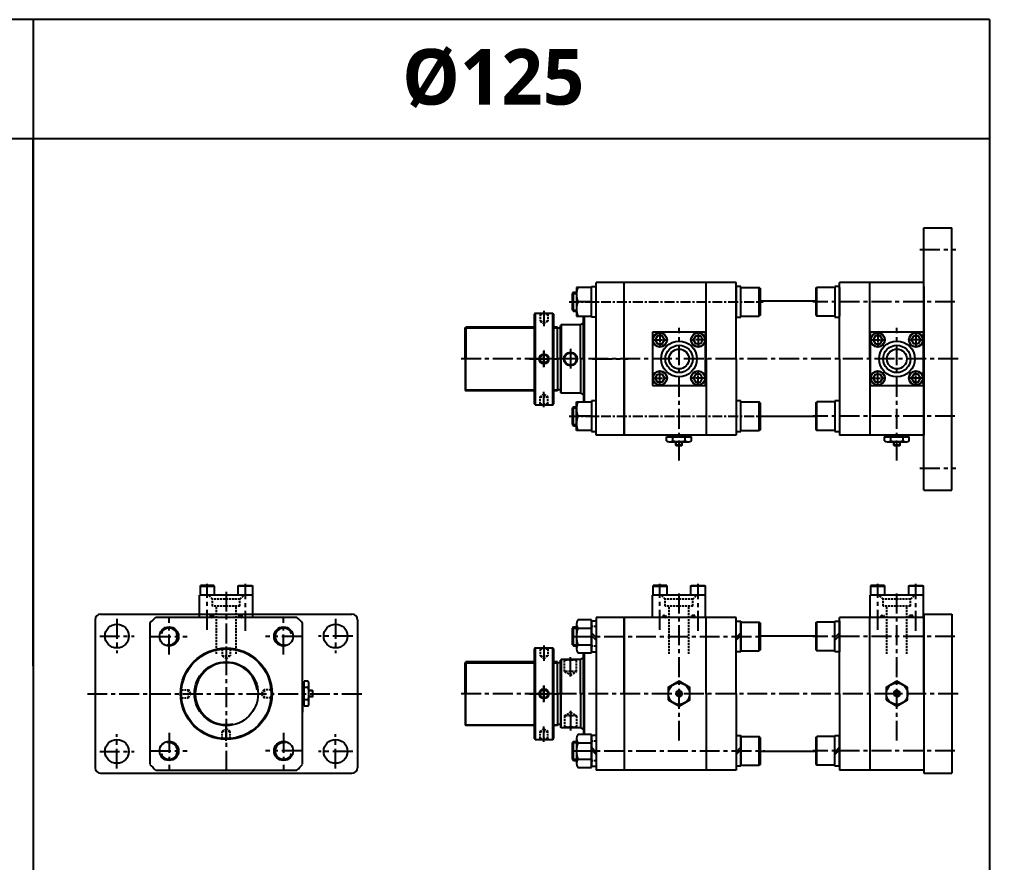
# Model space of a CAD drawing. Extents: x -819 to 9283, y 0 to 5329.
# Drawn here: x 4365 to 5585, y 4268 to 5329 of the extents above; entities that cross this region are included whole.
import ezdxf

# ---------------------------------------------------------------- set-up
doc = ezdxf.new("R2010")
doc.units = 0
doc.header["$LTSCALE"] = 10
doc.header["$MEASUREMENT"] = 0
for name, pattern in [('CENTER', [2, 1.25, -0.25, 0.25, -0.25]), ('CENTERX2', [4, 2.5, -0.5, 0.5, -0.5]), ('HIDDEN', [0.375, 0.25, -0.125])]:
    doc.linetypes.add(name, pattern=pattern)
doc.layers.get('0').update_dxf_attribs({"linetype": 'CONTINUOUS'})
doc.layers.get('DEFPOINTS').update_dxf_attribs({"linetype": 'CONTINUOUS'})
for name, color, linetype in [('CEN', 1, 'CENTERX2'), ('CENTER', 1, 'CENTER'), ('DIM', 2, 'CONTINUOUS'), ('HIDDEN', 2, 'HIDDEN'), ('ML', 7, 'CONTINUOUS'), ('PL', 4, 'CONTINUOUS')]:
    doc.layers.add(name, color=color, linetype=linetype)
doc.styles.add('문자', font='romans.shx')

msp = doc.modelspace()

# ---------------------------------------------------------------- linework, layer by layer
for p, q in [((5585.1, 5328.6), (0, 5328.6)), ((4382.3, 5328.6), (4382.3, 3208.2)), ((5585.1, 5328.6), (5585.1, 3208.2)), ((5585.1, 5178.6), (2613, 5178.6)), ((5272.4, 4954.3), (5272.4, 4993)), ((5272.4, 4810.3), (5272.4, 4849)), ((5390.6, 4533.5), (5390.6, 4572.2)), ((5390.6, 4389.5), (5390.6, 4428.2))]:
    msp.add_line(p, q)
at = {"color": 7, "linetype": 'Continuous'}
for p, q in [((5178.9, 4798.7), (5178.9, 4803.7)), ((5178.9, 4803.7), (5185.2, 4803.7)), ((5179.9, 4803.7), (5179.9, 4805.7)), ((5179.9, 4805.7), (5209.1, 4805.7)), ((5182.1, 4797.7), (5206.9, 4797.7)), ((5185.2, 4803.7), (5210.1, 4803.7)), ((5186.7, 4798.7), (5186.7, 4803.7)), ((5190.5, 4797.9), (5190.5, 4797.9)), ((5190.5, 4793.2), (5190.5, 4797.7)), ((5198.5, 4793.2), (5198.5, 4797.7)), ((5202.3, 4798.7), (5202.3, 4803.7)), ((5209.1, 4803.7), (5209.1, 4805.7)), ((5210.1, 4798.7), (5210.1, 4803.7)), ((5452.9, 4798.7), (5452.9, 4803.7)), ((5452.9, 4803.7), (5459.2, 4803.7)), ((5453.9, 4803.7), (5453.9, 4805.7)), ((5453.9, 4805.7), (5483.1, 4805.7)), ((5456.1, 4797.7), (5480.9, 4797.7)), ((5459.2, 4803.7), (5484.1, 4803.7)), ((5460.7, 4798.7), (5460.7, 4803.7)), ((5464.5, 4797.9), (5464.5, 4797.9)), ((5464.5, 4793.2), (5464.5, 4797.7)), ((5472.5, 4793.2), (5472.5, 4797.7)), ((5476.3, 4798.7), (5476.3, 4803.7)), ((5483.1, 4803.7), (5483.1, 4805.7)), ((5484.1, 4798.7), (5484.1, 4803.7)), ((5190.5, 4793.2), (5191, 4792.7)), ((5198.5, 4793.2), (5190.5, 4793.2)), ((5191, 4792.7), (5198, 4792.7)), ((5198.5, 4793.2), (5198, 4792.7)), ((5464.5, 4793.2), (5465, 4792.7)), ((5472.5, 4793.2), (5464.5, 4793.2)), ((5465, 4792.7), (5472, 4792.7)), ((5472.5, 4793.2), (5472, 4792.7)), ((4721.2, 4466.2), (4721.2, 4495.4)), ((4723.2, 4495.4), (4721.2, 4495.4)), ((4728.2, 4496.4), (4723.2, 4496.4)), ((4723.2, 4471.6), (4723.2, 4496.4)), ((4729.2, 4468.4), (4729.2, 4493.2)), ((4728.2, 4488.6), (4723.2, 4488.6)), ((4733.7, 4484.8), (4729.2, 4484.8)), ((4733.7, 4484.8), (4734.2, 4484.3)), ((4733.7, 4484.8), (4733.7, 4476.8)), ((4734.2, 4477.3), (4734.2, 4484.3)), ((4723.2, 4466.2), (4721.2, 4466.2)), ((4728.2, 4473), (4723.2, 4473)), ((4723.2, 4465.2), (4723.2, 4471.6)), ((4728.9, 4476.8), (4728.9, 4476.8)), ((4733.7, 4476.8), (4729.2, 4476.8)), ((4733.7, 4476.8), (4734.2, 4477.3)), ((4728.2, 4465.2), (4723.2, 4465.2))]:
    msp.add_line(p, q, dxfattribs=at)
for points in [[(5181, 4473), (5194.5, 4465.2), (5208, 4473), (5208, 4488.6), (5194.5, 4496.4), (5181, 4488.6)], [(5455, 4473), (5468.5, 4465.2), (5482, 4473), (5482, 4488.6), (5468.5, 4496.4), (5455, 4488.6)], [(5193, 4483.3), (5191.6, 4480.8), (5193, 4478.3), (5195.9, 4478.3), (5197.4, 4480.8), (5195.9, 4483.3)], [(5467, 4483.3), (5465.6, 4480.8), (5467, 4478.3), (5469.9, 4478.3), (5471.4, 4480.8), (5469.9, 4483.3)]]:
    msp.add_lwpolyline(points, close=True, dxfattribs=at)
for centre, radius in [((5194.5, 4480.8), 13.5), ((5468.5, 4480.8), 13.5), ((5194.5, 4480.8), 3.5), ((5468.5, 4480.8), 3.5)]:
    msp.add_circle(centre, radius, dxfattribs=at)
for centre, radius, start, end in [((5182.1, 4803.3), 5.62, 235.6158, 270), ((5182.8, 4805.9), 8.22, 241.7006, 298.2994), ((5194.5, 4829), 31.3, 255.6172, 270.0141), ((5194.5, 4829), 31.3, 269.9859, 284.3828), ((5206.2, 4805.9), 8.22, 241.7006, 298.2994), ((5456.1, 4803.3), 5.62, 235.6158, 270), ((5456.8, 4805.9), 8.22, 241.7006, 298.2994), ((5468.5, 4829), 31.3, 255.6172, 270.0141), ((5468.5, 4829), 31.3, 269.9859, 284.3828), ((5480.2, 4805.9), 8.22, 241.7006, 298.2994), ((4720.9, 4492.5), 8.22, 331.7006, 28.2994), ((4697.8, 4480.8), 31.3, 359.9859, 14.3828), ((4697.8, 4480.8), 31.3, 345.6172, 0.0141), ((4720.9, 4469.1), 8.22, 331.7006, 28.2994), ((4723.5, 4468.4), 5.62, 325.6158, 0)]:
    msp.add_arc(centre, radius, start, end, dxfattribs=at)
at = {"layer": 'CEN'}
for p, q in [((5497.5, 5039.2), (5542.5, 5039.2)), ((5541.5, 4973.7), (5362.6, 4973.7)), ((5024.7, 4962.4), (5024.7, 4942.9)), ((5024.7, 4962.4), (5024.7, 4942.9)), ((5194.5, 4774), (5194.5, 4940.8)), ((5468.5, 4774), (5468.5, 4940.8)), ((5024.7, 4912.2), (5024.7, 4891.9)), ((5024.7, 4891.2), (5024.7, 4911.4)), ((5058, 4914.6), (5058, 4888.7)), ((5545.5, 4901.7), (4920, 4901.7)), ((5006.5, 4901.7), (5041.8, 4901.7)), ((5006.5, 4901.7), (5041.8, 4901.7)), ((5006.5, 4901.7), (5041.8, 4901.7)), ((5006.5, 4901.7), (5041.8, 4901.7)), ((5085.5, 4901.7), (5130.5, 4901.7)), ((5024.7, 4840.9), (5024.7, 4860.5)), ((5024.7, 4840.9), (5024.7, 4860.5)), ((5541.5, 4829.7), (5362.6, 4829.7)), ((5497.5, 4764.2), (5542.5, 4764.2)), ((4601.2, 4561.2), (4601.2, 4618.8)), ((4649.2, 4559.8), (4649.2, 4618.8)), ((5170.5, 4561.2), (5170.5, 4618.8)), ((5218.5, 4559.8), (5218.5, 4618.8)), ((5444.5, 4561.2), (5444.5, 4618.8)), ((5492.5, 4559.8), (5492.5, 4618.8)), ((4625.2, 4609), (4625.2, 4380.3)), ((5194.5, 4421.8), (5194.5, 4606.7)), ((5468.5, 4421.8), (5468.5, 4608.1)), ((4553.2, 4530.1), (4553.2, 4575.5)), ((4697.2, 4530.1), (4697.2, 4575.5)), ((4487.7, 4575), (4487.7, 4531.6)), ((4762.7, 4575), (4762.7, 4531.6)), ((4466, 4553.3), (4509.3, 4553.3)), ((4530.4, 4552.8), (4575.9, 4552.8)), ((4719.9, 4552.8), (4674.4, 4552.8)), ((4784.3, 4553.3), (4741, 4553.3)), ((5060.5, 4552.8), (5299.8, 4552.8)), ((5541.5, 4552.8), (5362.6, 4552.8)), ((4625.2, 4540.1), (4625.2, 4522)), ((5024.7, 4541.6), (5024.7, 4522)), ((5024.7, 4541.6), (5024.7, 4522)), ((5058, 4502.3), (5058, 4526.9)), ((5024.7, 4491.3), (5024.7, 4471)), ((5024.7, 4470.3), (5024.7, 4490.6)), ((4450.6, 4480.8), (4798.6, 4480.8)), ((5545.5, 4480.8), (4920.1, 4480.8)), ((5006.5, 4480.8), (5041.8, 4480.8)), ((5006.5, 4480.8), (5041.8, 4480.8)), ((5006.5, 4480.8), (5041.8, 4480.8)), ((5006.5, 4480.8), (5041.8, 4480.8)), ((5058, 4459.4), (5058, 4434.7)), ((4487.7, 4386.6), (4487.7, 4430)), ((4553.2, 4431.5), (4553.2, 4386.1)), ((4625.2, 4421.6), (4625.2, 4439.6)), ((4697.2, 4431.5), (4697.2, 4386.1)), ((4762.7, 4386.6), (4762.7, 4430)), ((5024.7, 4420.1), (5024.7, 4439.6)), ((5024.7, 4420.1), (5024.7, 4439.6)), ((4466, 4408.3), (4509.3, 4408.3)), ((4530.4, 4408.8), (4575.9, 4408.8)), ((4719.9, 4408.8), (4674.4, 4408.8)), ((4784.3, 4408.3), (4741, 4408.3)), ((5060.5, 4408.8), (5302.6, 4408.8)), ((5541.5, 4408.8), (5362.6, 4408.8))]:
    msp.add_line(p, q, dxfattribs=at)
at = {"layer": 'CENTER'}
for p, q in [((5056.4, 4973.7), (5300.4, 4973.7)), ((5170.5, 4934.8), (5170.5, 4916.6)), ((5218.5, 4934.8), (5218.5, 4916.6)), ((5444.5, 4934.8), (5444.5, 4916.6)), ((5492.5, 4934.8), (5492.5, 4916.6)), ((5161.4, 4925.7), (5179.6, 4925.7)), ((5227.6, 4925.7), (5209.4, 4925.7)), ((5435.4, 4925.7), (5453.6, 4925.7)), ((5501.6, 4925.7), (5483.4, 4925.7)), ((5170.5, 4868.6), (5170.5, 4886.8)), ((5218.5, 4868.6), (5218.5, 4886.8)), ((5444.5, 4868.6), (5444.5, 4886.8)), ((5492.5, 4868.6), (5492.5, 4886.8)), ((5161.4, 4877.7), (5179.6, 4877.7)), ((5227.6, 4877.7), (5209.4, 4877.7)), ((5435.4, 4877.7), (5453.6, 4877.7)), ((5501.6, 4877.7), (5483.4, 4877.7)), ((5056.4, 4829.7), (5300.4, 4829.7)), ((5266.4, 4552.8), (5272.5, 4552.8)), ((5266.4, 4408.8), (5272.5, 4408.8))]:
    msp.add_line(p, q, dxfattribs=at)
at = {"layer": 'DEFPOINTS', "color": 0, "linetype": 'ByBlock'}
msp.add_point((5045.5, 4438.8), dxfattribs=at)
at = {"layer": 'DIM'}
for p, q in [((5060.4, 4984.2), (5065.5, 4984.2)), ((5060.4, 4963.2), (5065.5, 4963.2)), ((4925.5, 4940.7), (5012.7, 4940.7)), ((5036.7, 4940.7), (5041.5, 4940.7)), ((4925.5, 4862.7), (5012.7, 4862.7)), ((5036.7, 4862.7), (5041.5, 4862.7)), ((5060.4, 4840.2), (5065.5, 4840.2)), ((5060.4, 4819.2), (5065.5, 4819.2)), ((4925.5, 4519.8), (5012.7, 4519.8)), ((5036.7, 4519.8), (5041.5, 4519.8)), ((4925.5, 4441.8), (5012.7, 4441.8)), ((5036.7, 4441.8), (5041.5, 4441.8))]:
    msp.add_line(p, q, dxfattribs=at)
for centre, radius, start, end in [((4553.2, 4552.8), 10.5, 255.2203, 161.8888), ((4697.2, 4552.8), 10.5, 18.1112, 284.7797), ((4625.2, 4480.8), 39, 6.7462, 282.4252), ((4553.2, 4408.8), 10.5, 198.1112, 104.7797), ((4697.2, 4408.8), 10.5, 75.2203, 341.8888)]:
    msp.add_arc(centre, radius, start, end, dxfattribs=at)
at = {"layer": 'HIDDEN'}
for p, q in [((5090.5, 4565.1), (5084.6, 4565.1)), ((5090.5, 4540.6), (5084.6, 4540.6)), ((5090.5, 4421.1), (5084.6, 4421.1)), ((5090.5, 4396.6), (5084.6, 4396.6))]:
    msp.add_line(p, q, dxfattribs=at)
at = {"layer": 'ML'}
for p, q in [((5502.5, 5066.7), (5537.5, 5066.7)), ((5502.5, 4736.7), (5502.5, 5066.7)), ((5537.5, 4736.7), (5537.5, 5066.7)), ((5065.6, 4991.7), (5065.6, 4955.7)), ((5084.6, 4991.7), (5065.6, 4991.7)), ((5084.6, 4954.3), (5084.6, 4993)), ((5084.6, 4993), (5090.5, 4993)), ((5084.6, 4955.7), (5084.6, 4991.7)), ((5266.5, 4997.7), (5090.5, 4997.7)), ((5090.5, 4805.7), (5090.5, 4997.7)), ((5125.5, 4901.7), (5125.5, 4997.7)), ((5125.5, 4805.7), (5125.5, 4997.7)), ((5228.5, 4901.7), (5228.5, 4997.7)), ((5266.5, 4901.7), (5266.5, 4997.7)), ((5266.5, 4993), (5266.5, 4954.3)), ((5272.4, 4993), (5266.5, 4993)), ((5266.5, 4991.7), (5266.5, 4955.7)), ((5272.4, 4991.7), (5295.4, 4991.7)), ((5295.4, 4955.7), (5295.4, 4991.7)), ((5296.4, 4990.7), (5295.4, 4991.7)), ((5296.4, 4990.7), (5296.4, 4956.7)), ((5366.6, 4990.7), (5367.6, 4991.7)), ((5366.6, 4990.7), (5366.6, 4956.7)), ((5390.6, 4991.7), (5367.6, 4991.7)), ((5367.6, 4955.7), (5367.6, 4991.7)), ((5390.6, 4993), (5390.6, 4954.3)), ((5396.5, 4993), (5390.6, 4993)), ((5502.5, 4997.7), (5396.5, 4997.7)), ((5396.5, 4901.7), (5396.5, 4997.7)), ((5396.5, 4991.7), (5396.5, 4955.7)), ((5434.5, 4901.7), (5434.5, 4997.7)), ((5502.5, 4901.7), (5502.5, 4997.7)), ((5502.5, 4993), (5502.5, 4810.3)), ((5502.5, 4991.7), (5502.5, 4955.7)), ((5061.9, 4985.7), (5060.4, 4984.2)), ((5060.4, 4963.2), (5060.4, 4984.2)), ((5061.9, 4961.7), (5061.9, 4985.7)), ((5061.9, 4985.7), (5065.5, 4985.7)), ((5084.6, 4973.7), (5067.2, 4973.7)), ((5366.6, 4974.2), (5296.4, 4974.2)), ((5013.7, 4959.2), (5012.7, 4958.2)), ((5013.7, 4959.2), (5012.7, 4958.2)), ((5012.7, 4845.2), (5012.7, 4958.2)), ((5012.7, 4958.2), (5012.7, 4845.2)), ((5013.7, 4959.2), (5013.7, 4844.2)), ((5013.7, 4844.2), (5013.7, 4959.2)), ((5013.7, 4959.2), (5035.7, 4959.2)), ((5013.7, 4959.2), (5035.7, 4959.2)), ((5035.7, 4959.2), (5035.7, 4844.2)), ((5035.7, 4844.2), (5035.7, 4959.2)), ((5035.7, 4959.2), (5036.7, 4958.2)), ((5035.7, 4959.2), (5036.7, 4958.2)), ((5036.7, 4845.2), (5036.7, 4958.2)), ((5036.7, 4958.2), (5036.7, 4845.2)), ((5060.4, 4963.2), (5061.9, 4961.7)), ((5061.9, 4961.7), (5065.5, 4961.7)), ((5065.6, 4955.7), (5084.6, 4955.7)), ((5074.5, 4901.7), (5074.5, 4955.7)), ((5074.5, 4901.7), (5074.5, 4955.7)), ((5075.5, 4847.7), (5075.5, 4955.7)), ((5075.5, 4847.7), (5075.5, 4955.7)), ((5090.5, 4954.3), (5084.6, 4954.3)), ((5266.5, 4954.3), (5272.4, 4954.3)), ((5272.4, 4955.7), (5295.4, 4955.7)), ((5296.4, 4956.7), (5295.4, 4955.7)), ((5366.6, 4956.7), (5367.6, 4955.7)), ((5390.6, 4955.7), (5367.6, 4955.7)), ((5390.6, 4954.3), (5396.5, 4954.3)), ((4925.5, 4940.7), (4926.5, 4941.7)), ((4926.5, 4941.7), (4926.5, 4901.7)), ((5012.7, 4941.7), (4926.5, 4941.7)), ((5041.5, 4941.7), (5036.7, 4941.7)), ((5041.5, 4901.7), (5041.5, 4941.7)), ((5046.5, 4944.7), (5045.5, 4943.7)), ((5045.5, 4901.7), (5045.5, 4943.7)), ((5046.5, 4944.7), (5046.5, 4901.7)), ((5070.5, 4944.7), (5046.5, 4944.7)), ((5074.5, 4946.7), (5070.5, 4944.7)), ((5070.5, 4901.7), (5070.5, 4944.7)), ((5074.5, 4901.7), (5074.5, 4946.7)), ((4925.5, 4901.7), (4925.5, 4940.7)), ((5045.5, 4940.4), (5041.5, 4940.4)), ((5228, 4935.2), (5161, 4935.2)), ((5161, 4935.2), (5161, 4868.2)), ((5228, 4868.2), (5228, 4935.2)), ((5502, 4935.2), (5435, 4935.2)), ((5435, 4935.2), (5435, 4868.2)), ((5502, 4868.2), (5502, 4935.2)), ((4925.5, 4901.7), (4925.5, 4862.7)), ((4926.5, 4861.7), (4926.5, 4901.7)), ((5041.5, 4901.7), (5041.5, 4861.7)), ((5045.5, 4901.7), (5045.5, 4859.7)), ((5046.5, 4858.7), (5046.5, 4901.7)), ((5070.5, 4901.7), (5070.5, 4858.7)), ((5074.5, 4901.7), (5074.5, 4856.7)), ((5074.5, 4901.7), (5074.5, 4847.7)), ((5074.5, 4901.7), (5074.5, 4847.7)), ((5125.5, 4901.7), (5125.5, 4805.7)), ((5228.5, 4901.7), (5228.5, 4805.7)), ((5266.5, 4901.7), (5266.5, 4805.7)), ((5396.5, 4901.7), (5396.5, 4805.7)), ((5434.5, 4901.7), (5434.5, 4805.7)), ((5502.5, 4901.7), (5502.5, 4805.7)), ((5161, 4868.2), (5228, 4868.2)), ((5435, 4868.2), (5502, 4868.2)), ((4925.5, 4862.7), (4926.5, 4861.7)), ((5012.7, 4861.7), (4926.5, 4861.7)), ((5041.5, 4861.7), (5036.7, 4861.7)), ((5045.5, 4862.9), (5041.5, 4862.9)), ((5046.5, 4858.7), (5045.5, 4859.7)), ((5070.5, 4858.7), (5046.5, 4858.7)), ((5074.5, 4856.7), (5070.5, 4858.7)), ((5074.5, 4856.7), (5070.5, 4858.7)), ((5013.7, 4844.2), (5012.7, 4845.2)), ((5013.7, 4844.2), (5012.7, 4845.2)), ((5013.7, 4844.2), (5035.7, 4844.2)), ((5013.7, 4844.2), (5035.7, 4844.2)), ((5035.7, 4844.2), (5036.7, 4845.2)), ((5035.7, 4844.2), (5036.7, 4845.2)), ((5065.6, 4811.7), (5065.6, 4847.7)), ((5065.6, 4847.7), (5084.6, 4847.7)), ((5084.6, 4849), (5084.6, 4810.3)), ((5090.5, 4849), (5084.6, 4849)), ((5084.6, 4847.7), (5084.6, 4811.7)), ((5266.5, 4849), (5266.5, 4810.3)), ((5272.4, 4849), (5266.5, 4849)), ((5266.5, 4847.7), (5266.5, 4811.7)), ((5272.4, 4847.7), (5295.4, 4847.7)), ((5295.4, 4811.7), (5295.4, 4847.7)), ((5296.4, 4846.7), (5295.4, 4847.7)), ((5296.4, 4846.7), (5296.4, 4812.7)), ((5366.6, 4846.7), (5367.6, 4847.7)), ((5366.6, 4846.7), (5366.6, 4812.7)), ((5390.6, 4847.7), (5367.6, 4847.7)), ((5367.6, 4811.7), (5367.6, 4847.7)), ((5390.6, 4849), (5390.6, 4810.3)), ((5396.5, 4849), (5390.6, 4849)), ((5396.5, 4847.7), (5396.5, 4811.7)), ((5061.9, 4841.7), (5060.4, 4840.2)), ((5060.4, 4819.2), (5060.4, 4840.2)), ((5061.9, 4817.7), (5061.9, 4841.7)), ((5061.9, 4841.7), (5065.5, 4841.7)), ((5060.4, 4819.2), (5061.9, 4817.7)), ((5084.6, 4829.7), (5067.2, 4829.7)), ((5366.6, 4829.2), (5296.4, 4829.2)), ((5061.9, 4817.7), (5065.5, 4817.7)), ((5084.6, 4811.7), (5065.6, 4811.7)), ((5084.6, 4810.3), (5090.5, 4810.3)), ((5266.5, 4810.3), (5272.4, 4810.3)), ((5272.4, 4811.7), (5295.4, 4811.7)), ((5296.4, 4812.7), (5295.4, 4811.7)), ((5366.6, 4812.7), (5367.6, 4811.7)), ((5390.6, 4811.7), (5367.6, 4811.7)), ((5390.6, 4810.3), (5396.5, 4810.3)), ((5266.5, 4805.7), (5090.5, 4805.7)), ((5502.5, 4805.7), (5396.5, 4805.7)), ((5502.5, 4736.7), (5537.5, 4736.7)), ((4592.6, 4616.8), (4592.2, 4616.1)), ((4592.2, 4616.1), (4610.2, 4616.1)), ((4592.2, 4616.1), (4592.2, 4604.8)), ((4609.7, 4616.8), (4592.6, 4616.8)), ((4610.2, 4616.1), (4609.7, 4616.8)), ((4610.2, 4604.8), (4610.2, 4616.1)), ((4640.2, 4616.1), (4640.6, 4616.8)), ((4658.2, 4616.1), (4640.2, 4616.1)), ((4640.2, 4604.8), (4640.2, 4616.1)), ((4640.6, 4616.8), (4657.7, 4616.8)), ((4657.7, 4616.8), (4658.2, 4616.1)), ((4658.2, 4616.1), (4658.2, 4604.8)), ((5161.9, 4616.8), (5161.5, 4616.1)), ((5161.5, 4616.1), (5179.5, 4616.1)), ((5161.5, 4616.1), (5161.5, 4604.8)), ((5179.1, 4616.8), (5161.9, 4616.8)), ((5179.5, 4616.1), (5179.1, 4616.8)), ((5179.5, 4604.8), (5179.5, 4616.1)), ((5209.5, 4616.1), (5209.9, 4616.8)), ((5209.5, 4604.8), (5209.5, 4616.1)), ((5227.5, 4616.1), (5209.5, 4616.1)), ((5209.9, 4616.8), (5227.1, 4616.8)), ((5227.1, 4616.8), (5227.5, 4616.1)), ((5227.5, 4616.1), (5227.5, 4604.8)), ((5435.9, 4616.8), (5435.5, 4616.1)), ((5435.5, 4616.1), (5453.5, 4616.1)), ((5435.5, 4616.1), (5435.5, 4604.8)), ((5453.1, 4616.8), (5435.9, 4616.8)), ((5453.5, 4616.1), (5453.1, 4616.8)), ((5453.5, 4604.8), (5453.5, 4616.1)), ((5483.5, 4616.1), (5483.9, 4616.8)), ((5501.5, 4616.1), (5483.5, 4616.1)), ((5483.5, 4604.8), (5483.5, 4616.1)), ((5483.9, 4616.8), (5501.1, 4616.8)), ((5501.1, 4616.8), (5501.5, 4616.1)), ((5501.5, 4616.1), (5501.5, 4604.8)), ((4591.7, 4580.8), (4591.7, 4604.8)), ((4658.7, 4604.8), (4591.7, 4604.8)), ((4658.2, 4604.8), (4640.2, 4604.8)), ((4658.7, 4580.8), (4658.7, 4604.8)), ((5228, 4604.8), (5161, 4604.8)), ((5161, 4576.8), (5161, 4604.8)), ((5227.5, 4604.8), (5209.5, 4604.8)), ((5228, 4576.8), (5228, 4604.8)), ((5435, 4576.8), (5435, 4604.8)), ((5502, 4604.8), (5435, 4604.8)), ((5501.5, 4604.8), (5483.5, 4604.8)), ((5502, 4576.8), (5502, 4604.8)), ((4467.2, 4580.8), (4783.2, 4580.8)), ((4713.9, 4576.8), (4536.4, 4576.8)), ((5266.5, 4576.8), (5090.5, 4576.8)), ((5090.5, 4576.8), (5090.5, 4384.8)), ((5125.5, 4480.8), (5125.5, 4576.8)), ((5125.5, 4576.8), (5125.5, 4384.8)), ((5228.5, 4480.8), (5228.5, 4576.8)), ((5266.5, 4480.8), (5266.5, 4576.8)), ((5502.5, 4576.8), (5396.5, 4576.8)), ((5396.5, 4480.8), (5396.5, 4576.8)), ((5434.5, 4480.8), (5434.5, 4576.8)), ((5502.5, 4580.8), (5537.5, 4580.8)), ((5502.5, 4580.8), (5502.5, 4380.8)), ((5502.5, 4480.8), (5502.5, 4576.8)), ((5537.5, 4580.8), (5537.5, 4380.8)), ((4460.2, 4573.8), (4460.2, 4387.8)), ((4529.2, 4569.6), (4529.2, 4392)), ((4721.2, 4392), (4721.2, 4569.6)), ((4790.2, 4573.8), (4790.2, 4387.8)), ((5062, 4564.8), (5060.5, 4563.3)), ((5060.5, 4542.3), (5060.5, 4563.3)), ((5062, 4564.8), (5065.6, 4564.8)), ((5062, 4540.8), (5062, 4564.8)), ((5065.6, 4568.4), (5065.6, 4537.2)), ((5084.6, 4573.6), (5067.2, 4573.6)), ((5067.2, 4563.2), (5084.6, 4563.2)), ((5084.6, 4532), (5084.6, 4573.6)), ((5090.5, 4572.2), (5084.6, 4572.2)), ((5084.6, 4572.2), (5084.6, 4533.5)), ((5266.5, 4572.2), (5272.4, 4572.2)), ((5272.4, 4533.5), (5272.4, 4572.2)), ((5272.4, 4572.2), (5272.4, 4533.5)), ((5272.4, 4570.8), (5289.5, 4570.8)), ((5272.4, 4570.8), (5295.4, 4570.8)), ((5295.4, 4534.8), (5295.4, 4570.8)), ((5296.4, 4569.8), (5295.4, 4570.8)), ((5296.4, 4569.8), (5296.4, 4535.8)), ((5366.6, 4569.8), (5367.6, 4570.8)), ((5366.6, 4569.8), (5366.6, 4535.8)), ((5390.6, 4570.8), (5367.6, 4570.8)), ((5367.6, 4534.8), (5367.6, 4570.8)), ((5390.6, 4572.2), (5396.5, 4572.2)), ((5396.5, 4533.5), (5396.5, 4572.2)), ((5396.5, 4572.2), (5396.5, 4533.5)), ((5502.5, 4533.5), (5502.5, 4572.2)), ((5502.5, 4570.8), (5502.5, 4534.8)), ((5090.5, 4551.5), (5084.6, 4557.4)), ((5090.5, 4548.2), (5084.6, 4554.1)), ((5266.5, 4551.5), (5272.4, 4557.4)), ((5266.5, 4548.2), (5272.4, 4554.1)), ((5366.6, 4553.3), (5296.4, 4553.3)), ((5390.6, 4551.5), (5396.5, 4557.4)), ((5390.6, 4548.2), (5396.5, 4554.1)), ((5060.5, 4542.3), (5062, 4540.8)), ((5062, 4540.8), (5065.6, 4540.8)), ((5067.2, 4542.4), (5084.6, 4542.4)), ((5013.7, 4538.3), (5012.7, 4537.3)), ((5013.7, 4538.3), (5012.7, 4537.3)), ((5012.7, 4537.3), (5012.7, 4424.3)), ((5012.7, 4424.3), (5012.7, 4537.3)), ((5013.7, 4423.3), (5013.7, 4538.3)), ((5013.7, 4538.3), (5013.7, 4423.3)), ((5013.7, 4538.3), (5035.7, 4538.3)), ((5013.7, 4538.3), (5035.7, 4538.3)), ((5035.7, 4423.3), (5035.7, 4538.3)), ((5035.7, 4538.3), (5035.7, 4423.3)), ((5035.7, 4538.3), (5036.7, 4537.3)), ((5035.7, 4538.3), (5036.7, 4537.3)), ((5036.7, 4537.3), (5036.7, 4424.3)), ((5036.7, 4424.3), (5036.7, 4537.3)), ((5067.2, 4532), (5084.6, 4532)), ((5074.5, 4480.8), (5074.5, 4532)), ((5075.5, 4429.6), (5075.5, 4532)), ((5084.6, 4533.5), (5090.5, 4533.5)), ((5272.4, 4533.5), (5266.5, 4533.5)), ((5272.4, 4534.8), (5289.5, 4534.8)), ((5272.4, 4534.8), (5295.4, 4534.8)), ((5296.4, 4535.8), (5295.4, 4534.8)), ((5366.6, 4535.8), (5367.6, 4534.8)), ((5390.6, 4534.8), (5367.6, 4534.8)), ((5396.5, 4533.5), (5390.6, 4533.5)), ((4925.5, 4519.8), (4926.5, 4520.8)), ((4925.5, 4480.8), (4925.5, 4519.8)), ((5012.7, 4520.8), (4926.5, 4520.8)), ((4926.5, 4520.8), (4926.5, 4480.8)), ((5041.5, 4520.8), (5036.7, 4520.8)), ((5041.5, 4480.8), (5041.5, 4520.8)), ((5045.5, 4519.6), (5041.5, 4519.6)), ((5046.5, 4523.8), (5045.5, 4522.8)), ((5045.5, 4480.8), (5045.5, 4522.8)), ((5046.5, 4523.8), (5046.5, 4480.8)), ((5070.5, 4523.8), (5046.5, 4523.8)), ((5074.5, 4525.8), (5070.5, 4523.8)), ((5070.5, 4480.8), (5070.5, 4523.8)), ((5074.5, 4480.8), (5074.5, 4525.8)), ((4925.5, 4480.8), (4925.5, 4441.8)), ((4926.5, 4440.8), (4926.5, 4480.8)), ((5041.5, 4480.8), (5041.5, 4440.8)), ((5045.5, 4480.8), (5045.5, 4438.8)), ((5046.5, 4437.8), (5046.5, 4480.8)), ((5070.5, 4480.8), (5070.5, 4437.8)), ((5074.5, 4480.8), (5074.5, 4429.6)), ((5125.5, 4480.8), (5125.5, 4384.8)), ((5228.5, 4480.8), (5228.5, 4384.8)), ((5266.5, 4480.8), (5266.5, 4384.8)), ((5266.5, 4480.8), (5266.5, 4384.8)), ((5396.5, 4480.8), (5396.5, 4384.8)), ((5434.5, 4480.8), (5434.5, 4384.8)), ((5502.5, 4480.8), (5502.5, 4384.8)), ((4721.2, 4473.8), (4721.2, 4457.8)), ((4925.5, 4441.8), (4926.5, 4440.8)), ((5045.5, 4442.1), (5041.5, 4442.1)), ((5012.7, 4440.8), (4926.5, 4440.8)), ((5041.5, 4440.8), (5036.7, 4440.8)), ((5046.5, 4437.8), (5045.5, 4438.8)), ((5070.5, 4437.8), (5046.5, 4437.8)), ((5084.6, 4429.6), (5067.2, 4429.6)), ((5074.5, 4435.8), (5070.5, 4437.8)), ((5084.6, 4388), (5084.6, 4429.6)), ((5013.7, 4423.3), (5012.7, 4424.3)), ((5013.7, 4423.3), (5012.7, 4424.3)), ((5013.7, 4423.3), (5035.7, 4423.3)), ((5013.7, 4423.3), (5035.7, 4423.3)), ((5035.7, 4423.3), (5036.7, 4424.3)), ((5035.7, 4423.3), (5036.7, 4424.3)), ((5062, 4420.8), (5060.5, 4419.3)), ((5060.5, 4398.3), (5060.5, 4419.3)), ((5062, 4396.8), (5062, 4420.8)), ((5062, 4420.8), (5065.6, 4420.8)), ((5065.6, 4424.4), (5065.6, 4393.2)), ((5065.6, 4424.4), (5065.6, 4393.2)), ((5067.2, 4419.2), (5084.6, 4419.2)), ((5067.2, 4419.2), (5084.6, 4419.2)), ((5084.6, 4428.2), (5084.6, 4389.5)), ((5090.5, 4428.2), (5084.6, 4428.2)), ((5266.5, 4428.2), (5272.4, 4428.2)), ((5272.4, 4389.5), (5272.4, 4428.2)), ((5272.4, 4428.2), (5272.4, 4389.5)), ((5272.4, 4426.8), (5295.4, 4426.8)), ((5295.4, 4390.8), (5295.4, 4426.8)), ((5296.4, 4425.8), (5295.4, 4426.8)), ((5296.4, 4425.8), (5296.4, 4391.8)), ((5366.6, 4425.8), (5367.6, 4426.8)), ((5366.6, 4425.8), (5366.6, 4391.8)), ((5367.6, 4390.8), (5367.6, 4426.8)), ((5390.6, 4426.8), (5367.6, 4426.8)), ((5390.6, 4428.2), (5396.5, 4428.2)), ((5396.5, 4389.5), (5396.5, 4428.2)), ((5396.5, 4428.2), (5396.5, 4389.5)), ((5090.5, 4407.5), (5084.6, 4413.4)), ((5090.5, 4404.2), (5084.6, 4410.1)), ((5266.5, 4407.5), (5272.4, 4413.4)), ((5266.5, 4404.2), (5272.4, 4410.1)), ((5366.6, 4408.3), (5296.4, 4408.3)), ((5390.6, 4407.5), (5396.5, 4413.4)), ((5390.6, 4404.2), (5396.5, 4410.1)), ((5060.5, 4398.3), (5062, 4396.8)), ((5062, 4396.8), (5065.6, 4396.8)), ((5067.2, 4398.4), (5084.6, 4398.4)), ((5067.2, 4398.4), (5084.6, 4398.4)), ((4467.2, 4380.8), (4783.2, 4380.8)), ((4536.4, 4384.8), (4713.9, 4384.8)), ((5067.2, 4388), (5084.6, 4388)), ((5084.6, 4389.5), (5090.5, 4389.5)), ((5266.5, 4384.8), (5090.5, 4384.8)), ((5272.4, 4389.5), (5266.5, 4389.5)), ((5272.4, 4390.8), (5295.4, 4390.8)), ((5296.4, 4391.8), (5295.4, 4390.8)), ((5366.6, 4391.8), (5367.6, 4390.8)), ((5390.6, 4390.8), (5367.6, 4390.8)), ((5396.5, 4389.5), (5390.6, 4389.5)), ((5502.5, 4384.8), (5396.5, 4384.8)), ((5502.5, 4380.8), (5537.5, 4380.8))]:
    msp.add_line(p, q, dxfattribs=at)
at = {"layer": 'ML', "color": 2, "linetype": 'HIDDEN'}
for p, q in [((5019.7, 4958.2), (5018.7, 4959.2)), ((5019.7, 4958.2), (5018.7, 4959.2)), ((5019.7, 4958.2), (5019.7, 4949.2)), ((5019.7, 4958.2), (5019.7, 4949.2)), ((5019.7, 4958.2), (5029.7, 4958.2)), ((5019.7, 4958.2), (5029.7, 4958.2)), ((5029.7, 4958.2), (5030.7, 4959.2)), ((5029.7, 4958.2), (5030.7, 4959.2)), ((5029.7, 4958.2), (5029.7, 4949.2)), ((5029.7, 4958.2), (5029.7, 4949.2)), ((5019.7, 4949.2), (5029.7, 4949.2)), ((5019.7, 4949.2), (5024.7, 4946)), ((5019.7, 4949.2), (5024.7, 4946)), ((5019.7, 4949.2), (5029.7, 4949.2)), ((5024.7, 4946), (5029.7, 4949.2)), ((5024.7, 4946), (5029.7, 4949.2)), ((5019.7, 4854.2), (5024.7, 4857.3)), ((5019.7, 4854.2), (5024.7, 4857.3)), ((5024.7, 4857.3), (5029.7, 4854.2)), ((5024.7, 4857.3), (5029.7, 4854.2)), ((5019.7, 4845.2), (5018.7, 4844.2)), ((5019.7, 4845.2), (5018.7, 4844.2)), ((5019.7, 4845.2), (5019.7, 4854.2)), ((5019.7, 4845.2), (5019.7, 4854.2)), ((5019.7, 4854.2), (5029.7, 4854.2)), ((5019.7, 4854.2), (5029.7, 4854.2)), ((5019.7, 4845.2), (5029.7, 4845.2)), ((5019.7, 4845.2), (5029.7, 4845.2)), ((5029.7, 4845.2), (5029.7, 4854.2)), ((5029.7, 4845.2), (5029.7, 4854.2)), ((5029.7, 4845.2), (5030.7, 4844.2)), ((5029.7, 4845.2), (5030.7, 4844.2)), ((4607.9, 4599.6), (4602.7, 4604.8)), ((4607.9, 4590.8), (4607.9, 4599.6)), ((4642.4, 4599.6), (4607.9, 4599.6)), ((4642.4, 4599.6), (4647.7, 4604.8)), ((4642.4, 4590.8), (4642.4, 4599.6)), ((5177.2, 4599.6), (5172, 4604.8)), ((5211.7, 4599.6), (5177.2, 4599.6)), ((5177.2, 4590.8), (5177.2, 4599.6)), ((5211.7, 4599.6), (5217, 4604.8)), ((5211.7, 4590.8), (5211.7, 4599.6)), ((5451.2, 4599.6), (5446, 4604.8)), ((5451.2, 4590.8), (5451.2, 4599.6)), ((5485.7, 4599.6), (5451.2, 4599.6)), ((5485.7, 4599.6), (5491, 4604.8)), ((5485.7, 4590.8), (5485.7, 4599.6)), ((4642.4, 4590.8), (4607.9, 4590.8)), ((4612.7, 4530.9), (4612.7, 4590.8)), ((4637.7, 4530.9), (4637.7, 4590.8)), ((5211.7, 4590.8), (5177.2, 4590.8)), ((5182, 4530.9), (5182, 4590.8)), ((5207, 4530.9), (5207, 4590.8)), ((5485.7, 4590.8), (5451.2, 4590.8)), ((5456, 4530.9), (5456, 4590.8)), ((5481, 4530.9), (5481, 4590.8)), ((4591.7, 4576.8), (4591.7, 4580.8)), ((4605.2, 4579.2), (4609.2, 4579.2)), ((4605.2, 4576.8), (4605.2, 4579.2)), ((4609.2, 4576.8), (4609.2, 4579.2)), ((4641.2, 4576.8), (4641.2, 4579.2)), ((4645.2, 4579.2), (4641.2, 4579.2)), ((4645.2, 4576.8), (4645.2, 4579.2)), ((4658.7, 4576.8), (4658.7, 4580.8)), ((5174.5, 4576.8), (5174.5, 4579.2)), ((5174.5, 4579.2), (5178.5, 4579.2)), ((5178.5, 4576.8), (5178.5, 4579.2)), ((5210.5, 4576.8), (5210.5, 4579.2)), ((5214.5, 4579.2), (5210.5, 4579.2)), ((5214.5, 4576.8), (5214.5, 4579.2)), ((5448.5, 4579.2), (5452.5, 4579.2)), ((5448.5, 4576.8), (5448.5, 4579.2)), ((5452.5, 4576.8), (5452.5, 4579.2)), ((5484.5, 4576.8), (5484.5, 4579.2)), ((5488.5, 4579.2), (5484.5, 4579.2)), ((5488.5, 4576.8), (5488.5, 4579.2)), ((4620.2, 4537.3), (4619.5, 4538)), ((4620.2, 4537.3), (4630.2, 4537.3)), ((4620.2, 4537.3), (4620.2, 4528.3)), ((4620.2, 4528.3), (4625.2, 4525.1)), ((4620.2, 4528.3), (4630.2, 4528.3)), ((4625.2, 4525.1), (4630.2, 4528.3)), ((4630.2, 4537.3), (4630.9, 4538)), ((4630.2, 4537.3), (4630.2, 4528.3)), ((5019.7, 4537.3), (5018.7, 4538.3)), ((5019.7, 4537.3), (5018.7, 4538.3)), ((5019.7, 4537.3), (5019.7, 4528.3)), ((5019.7, 4537.3), (5019.7, 4528.3)), ((5019.7, 4537.3), (5029.7, 4537.3)), ((5019.7, 4537.3), (5029.7, 4537.3)), ((5019.7, 4528.3), (5024.7, 4525.1)), ((5019.7, 4528.3), (5024.7, 4525.1)), ((5019.7, 4528.3), (5029.7, 4528.3)), ((5019.7, 4528.3), (5029.7, 4528.3)), ((5024.7, 4525.1), (5029.7, 4528.3)), ((5024.7, 4525.1), (5029.7, 4528.3)), ((5029.7, 4537.3), (5030.7, 4538.3)), ((5029.7, 4537.3), (5030.7, 4538.3)), ((5029.7, 4537.3), (5029.7, 4528.3)), ((5029.7, 4537.3), (5029.7, 4528.3)), ((5049.5, 4523.8), (5050.5, 4522.8)), ((5065.5, 4522.8), (5050.5, 4522.8)), ((5050.5, 4508.8), (5050.5, 4522.8)), ((5065.5, 4522.8), (5066.5, 4523.8)), ((5065.5, 4508.8), (5065.5, 4522.8)), ((5065.5, 4508.8), (5050.5, 4508.8)), ((5050.5, 4508.8), (5058, 4504.2)), ((5058, 4504.2), (5065.5, 4508.8)), ((4568.7, 4485.8), (4568, 4486.5)), ((4568.7, 4485.8), (4577.7, 4485.8)), ((4568.7, 4475.8), (4568.7, 4485.8)), ((4580.8, 4480.8), (4577.7, 4485.8)), ((4577.7, 4475.8), (4577.7, 4485.8)), ((4577.7, 4475.8), (4580.8, 4480.8)), ((4672.7, 4485.8), (4669.5, 4480.8)), ((4669.5, 4480.8), (4672.7, 4475.8)), ((4681.7, 4485.8), (4672.7, 4485.8)), ((4672.7, 4485.8), (4672.7, 4475.8)), ((4681.7, 4485.8), (4682.4, 4486.5)), ((4681.7, 4485.8), (4681.7, 4475.8)), ((4568.7, 4475.8), (4568, 4475.1)), ((4568.7, 4475.8), (4577.7, 4475.8)), ((4681.7, 4475.8), (4672.7, 4475.8)), ((4681.7, 4475.8), (4682.4, 4475.1)), ((5050.5, 4452.8), (5058, 4457.4)), ((5058, 4457.4), (5065.5, 4452.8)), ((5065.5, 4452.8), (5050.5, 4452.8)), ((5050.5, 4452.8), (5050.5, 4438.8)), ((5065.5, 4452.8), (5065.5, 4438.8)), ((4625.2, 4436.5), (4620.2, 4433.3)), ((4620.2, 4424.3), (4620.2, 4433.3)), ((4630.2, 4433.3), (4620.2, 4433.3)), ((4630.2, 4433.3), (4625.2, 4436.5)), ((4630.2, 4424.3), (4630.2, 4433.3)), ((5019.7, 4433.3), (5024.7, 4436.5)), ((5019.7, 4433.3), (5024.7, 4436.5)), ((5019.7, 4424.3), (5019.7, 4433.3)), ((5019.7, 4424.3), (5019.7, 4433.3)), ((5019.7, 4433.3), (5029.7, 4433.3)), ((5019.7, 4433.3), (5029.7, 4433.3)), ((5024.7, 4436.5), (5029.7, 4433.3)), ((5024.7, 4436.5), (5029.7, 4433.3)), ((5029.7, 4424.3), (5029.7, 4433.3)), ((5029.7, 4424.3), (5029.7, 4433.3)), ((5049.5, 4437.8), (5050.5, 4438.8)), ((5065.5, 4438.8), (5050.5, 4438.8)), ((5065.5, 4438.8), (5066.5, 4437.8)), ((4620.2, 4424.3), (4619.5, 4423.6)), ((4630.2, 4424.3), (4620.2, 4424.3)), ((4630.2, 4424.3), (4630.9, 4423.6)), ((5019.7, 4424.3), (5018.7, 4423.3)), ((5019.7, 4424.3), (5018.7, 4423.3)), ((5019.7, 4424.3), (5029.7, 4424.3)), ((5019.7, 4424.3), (5029.7, 4424.3)), ((5029.7, 4424.3), (5030.7, 4423.3)), ((5029.7, 4424.3), (5030.7, 4423.3))]:
    msp.add_line(p, q, dxfattribs=at)
at = {"layer": 'ML', "color": 2}
for p, q in [((5191, 4797.9), (5191, 4797.9)), ((5191, 4792.7), (5191, 4797.7)), ((5198, 4792.7), (5198, 4797.7)), ((5465, 4797.9), (5465, 4797.9)), ((5465, 4792.7), (5465, 4797.7)), ((5472, 4792.7), (5472, 4797.7)), ((5060.5, 4563.3), (5065.6, 4563.3)), ((5060.5, 4542.3), (5065.6, 4542.3)), ((4734.2, 4484.3), (4729.2, 4484.3)), ((4729, 4477.3), (4729, 4477.3)), ((4734.2, 4477.3), (4729.2, 4477.3)), ((5060.5, 4419.3), (5065.6, 4419.3)), ((5060.5, 4398.3), (5065.6, 4398.3))]:
    msp.add_line(p, q, dxfattribs=at)
at = {"layer": 'ML'}
for points in [[(5167.6, 4920.7), (5173.4, 4920.7), (5176.2, 4925.7), (5173.4, 4930.7), (5167.6, 4930.7), (5164.7, 4925.7), (5167.6, 4920.7)], [(5221.4, 4920.7), (5215.6, 4920.7), (5212.7, 4925.7), (5215.6, 4930.7), (5221.4, 4930.7), (5224.2, 4925.7), (5221.4, 4920.7)], [(5441.6, 4920.7), (5447.4, 4920.7), (5450.2, 4925.7), (5447.4, 4930.7), (5441.6, 4930.7), (5438.7, 4925.7), (5441.6, 4920.7)], [(5495.4, 4920.7), (5489.6, 4920.7), (5486.7, 4925.7), (5489.6, 4930.7), (5495.4, 4930.7), (5498.2, 4925.7), (5495.4, 4920.7)], [(5167.6, 4882.7), (5173.4, 4882.7), (5176.2, 4877.7), (5173.4, 4872.7), (5167.6, 4872.7), (5164.7, 4877.7), (5167.6, 4882.7)], [(5221.4, 4882.7), (5215.6, 4882.7), (5212.7, 4877.7), (5215.6, 4872.7), (5221.4, 4872.7), (5224.2, 4877.7), (5221.4, 4882.7)], [(5441.6, 4882.7), (5447.4, 4882.7), (5450.2, 4877.7), (5447.4, 4872.7), (5441.6, 4872.7), (5438.7, 4877.7), (5441.6, 4882.7)], [(5495.4, 4882.7), (5489.6, 4882.7), (5486.7, 4877.7), (5489.6, 4872.7), (5495.4, 4872.7), (5498.2, 4877.7), (5495.4, 4882.7)]]:
    msp.add_lwpolyline(points, dxfattribs=at)
for centre, radius in [((5170.5, 4925.7), 9), ((5170.5, 4925.7), 8.6), ((5218.5, 4925.7), 9), ((5218.5, 4925.7), 8.6), ((5444.5, 4925.7), 9), ((5444.5, 4925.7), 8.6), ((5492.5, 4925.7), 9), ((5492.5, 4925.7), 8.6), ((5194.5, 4901.7), 22.5), ((5194.5, 4901.7), 17.2), ((5468.5, 4901.7), 22.5), ((5468.5, 4901.7), 17.2), ((5024.7, 4901.7), 6), ((5024.7, 4901.7), 6), ((5024.7, 4901.7), 5), ((5024.7, 4901.7), 5), ((5024.7, 4901.7), 5), ((5024.7, 4901.7), 5), ((5058, 4901.7), 8.5), ((5058, 4901.7), 7.5), ((5194.5, 4901.7), 12.5), ((5468.5, 4901.7), 12.5), ((5170.5, 4877.7), 9), ((5170.5, 4877.7), 8.6), ((5218.5, 4877.7), 9), ((5218.5, 4877.7), 8.6), ((5444.5, 4877.7), 9), ((5444.5, 4877.7), 8.6), ((5492.5, 4877.7), 9), ((5492.5, 4877.7), 8.6), ((4487.7, 4553.3), 15), ((4553.2, 4552.8), 12), ((4697.2, 4552.8), 12), ((4762.7, 4553.3), 15), ((4625.2, 4480.8), 57.5), ((4625.2, 4480.8), 56.5), ((4625.2, 4480.8), 40), ((5024.7, 4480.8), 6), ((5024.7, 4480.8), 6), ((5024.7, 4480.8), 5), ((5024.7, 4480.8), 5), ((5024.7, 4480.8), 5), ((5024.7, 4480.8), 5), ((4487.7, 4408.3), 15), ((4553.2, 4408.8), 12), ((4697.2, 4408.8), 12), ((4762.7, 4408.3), 15)]:
    msp.add_circle(centre, radius, dxfattribs=at)
for centre, radius, start, end in [((5091.6, 4982.7), 26, 159.7438, 200.2562), ((5091.6, 4964.7), 26, 159.7438, 200.2562), ((5091.6, 4838.7), 26, 159.7438, 200.2562), ((5091.6, 4820.7), 26, 159.7438, 200.2562), ((4467.2, 4573.8), 7, 90, 180), ((4625.2, 4480.8), 130.8, 132.765, 137.235), ((4625.2, 4480.8), 130.8, 42.765, 47.235), ((4783.2, 4573.8), 7, 0, 90), ((5074.8, 4568.4), 9.2, 145.6158, 214.3842), ((5100, 4552.8), 34.4, 162.412, 197.588), ((5074.8, 4537.2), 9.2, 145.6158, 214.3842), ((5074.8, 4424.4), 9.2, 145.6158, 214.3842), ((5074.8, 4424.4), 9.2, 145.6158, 214.3842), ((5100, 4408.8), 34.4, 162.412, 197.588), ((5100, 4408.8), 34.4, 162.412, 197.588), ((5074.8, 4393.2), 9.2, 145.6158, 214.3842), ((5074.8, 4393.2), 9.2, 145.6158, 214.3842), ((4467.2, 4387.8), 7, 180, 270), ((4625.2, 4480.8), 130.8, 222.765, 227.235), ((4625.2, 4480.8), 130.8, 312.765, 317.235), ((4783.2, 4387.8), 7, 270, 0)]:
    msp.add_arc(centre, radius, start, end, dxfattribs=at)
at = {"layer": 'ML', "color": 2, "linetype": 'HIDDEN'}
for centre, start, end in [((4606.4, 4578), 90, 270), ((4607.8, 4578), 270, 90), ((4642.5, 4578), 90, 270), ((4643.9, 4578), 270, 90), ((5175.7, 4578), 90, 270), ((5177.1, 4578), 270, 90), ((5211.8, 4578), 90, 270), ((5213.2, 4578), 270, 90), ((5449.7, 4578), 90, 270), ((5451.1, 4578), 270, 90), ((5485.8, 4578), 90, 270), ((5487.2, 4578), 270, 90)]:
    msp.add_arc(centre, 1.2, start, end, dxfattribs=at)
at = {"layer": 'ML', "color": 2}
for centre in [(5194.5, 4480.8), (5468.5, 4480.8)]:
    msp.add_arc(centre, 4, 270, 180, dxfattribs=at)
at = {"layer": 'PL'}
msp.add_line((4382.3, 4515.7), (4382.3, 5178.6), dxfattribs=at)

# ---------------------------------------------------------------- texts
at = {"insert": (4846.4, 5291.4), "char_height": 70, "attachment_point": 1, "style": '문자'}
msp.add_mtext_dynamic_manual_height_columns('{\\fMalgun Gothic|b1|i0|c129|p50;%%C125}', width=124.533, gutter_width=16, heights=[-75.6], dxfattribs=at)

doc.saveas('drawing.dxf')
